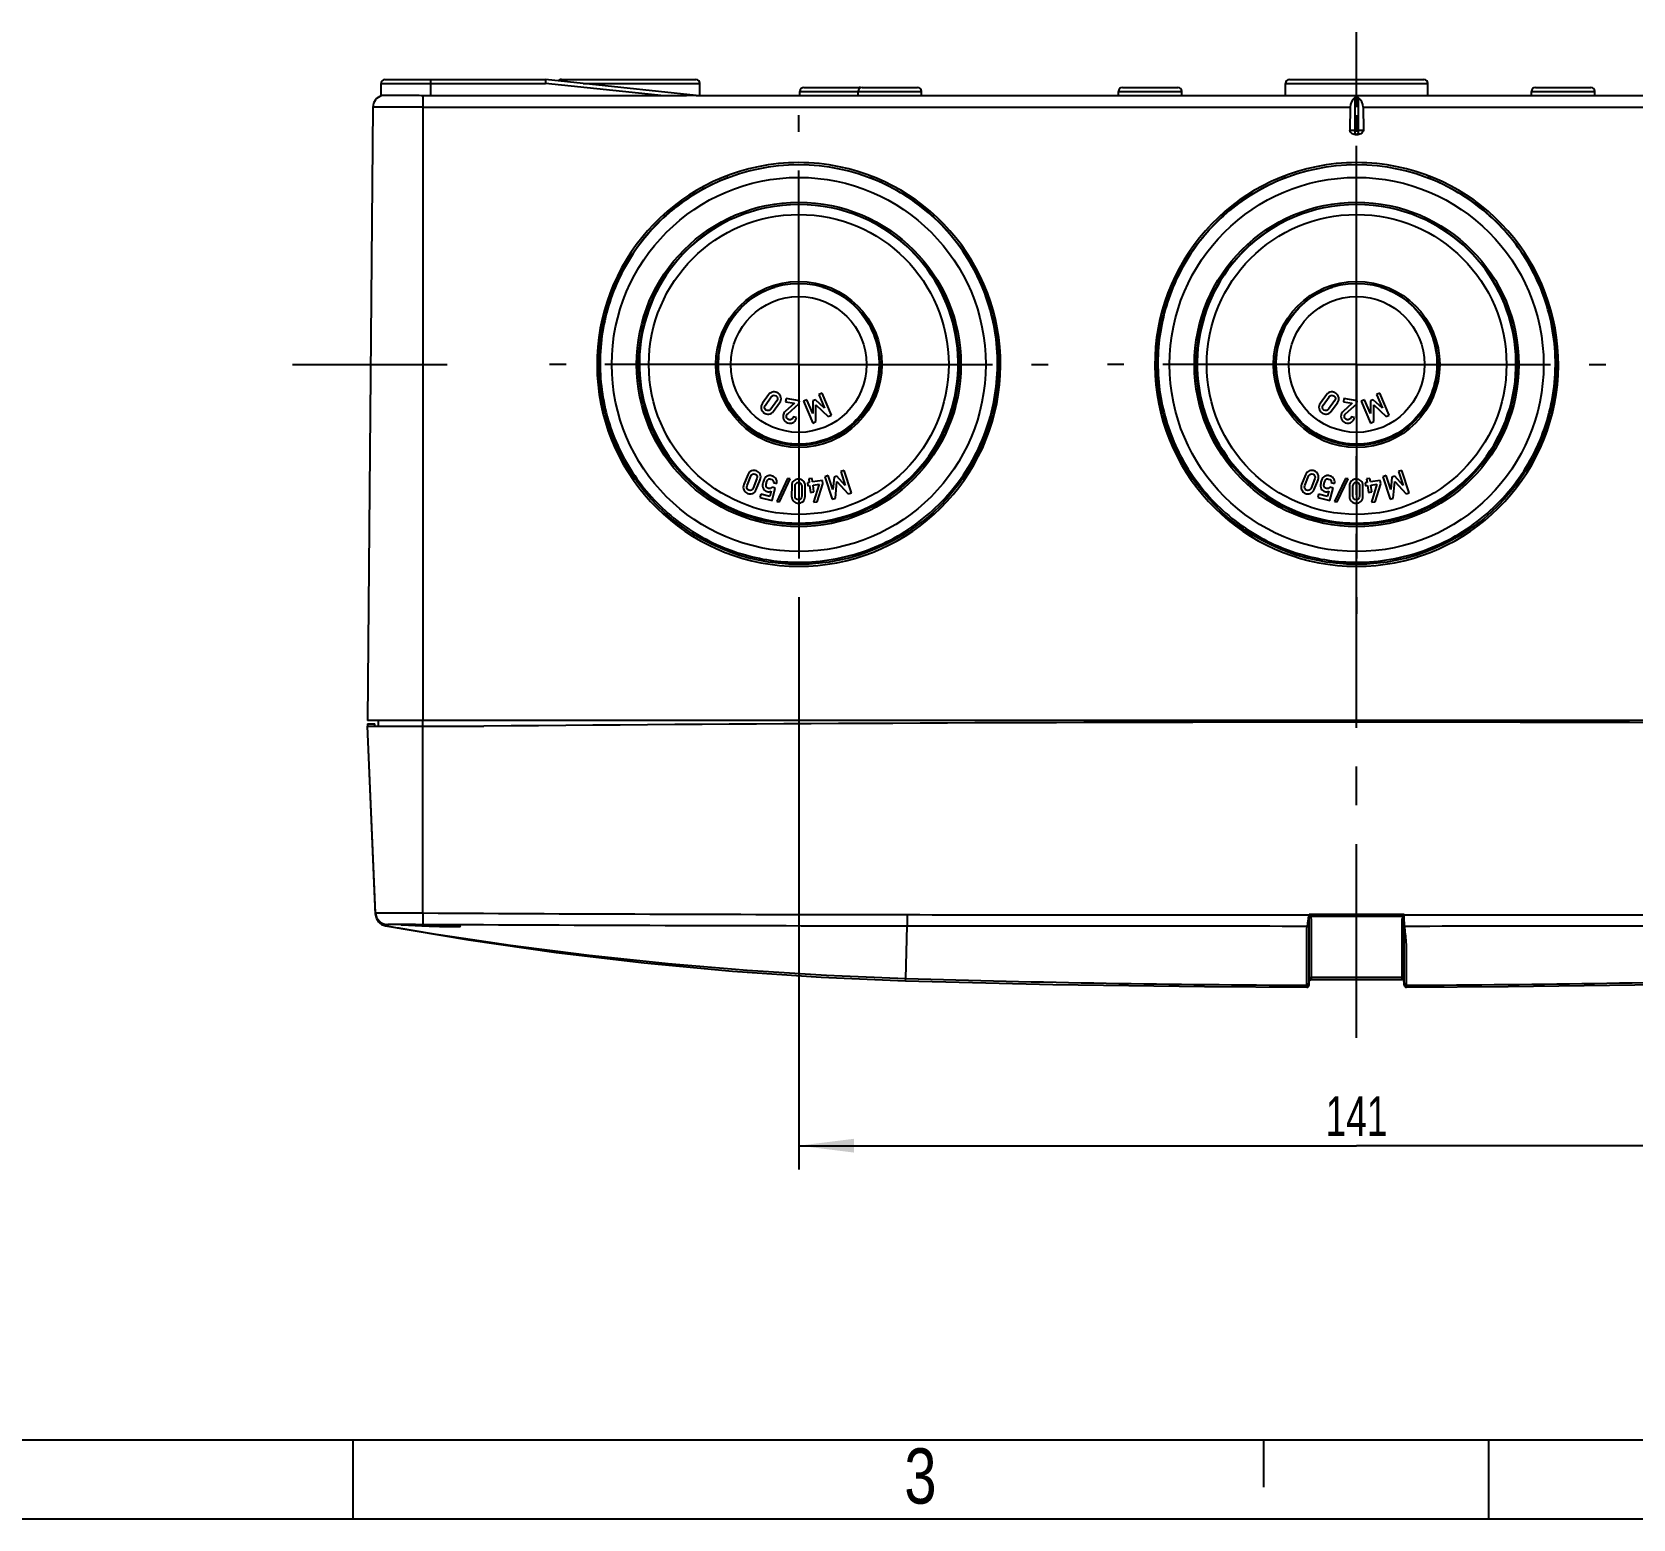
# Model space of a CAD drawing. Header units: millimetres. Extents: x 0 to 594, y 0 to 420.
# Drawn here: x 132.2 to 233.3, y 0 to 93.9 of the extents above; entities that cross this region are included whole.
import ezdxf

# ---------------------------------------------------------------- set-up
doc = ezdxf.new("R2010")
doc.units = ezdxf.units.MM
doc.header["$LTSCALE"] = 32.67
doc.linetypes.add('CENTER', pattern=[0.6, 0.375, -0.075, 0.075, -0.075])
doc.layers.get('0').update_dxf_attribs({"linetype": 'CONTINUOUS'})
for name, color, linetype in [('DECKEL_ABOX_DXF_CONTINUOUS_LINE', 7, 'CONTINUOUS'), ('KASTEN_ABOX_250-5201_DXF_AXIS', 7, 'CONTINUOUS'), ('KASTEN_ABOX_DXF_CONTINUOUS_LINE', 7, 'CONTINUOUS'), ('M-490-925-01-5184_DXF_AXIS', 7, 'CONTINUOUS'), ('M-490-925-01-6274_DXF_DIMENSION', 7, 'CONTINUOUS'), ('M-490-925-01-6274_DXF_FORMAT', 7, 'CONTINUOUS')]:
    doc.layers.add(name, color=color, linetype=linetype)
doc.styles.get("Standard").update_dxf_attribs({"font": 'txt', "width": 0.7})
doc.styles.add('TEXTSTYLE_2', font='txt', dxfattribs={"width": 0.785714})
doc.dimstyles.new('DIMSTYLE_3', dxfattribs={"dimtxt": 2.5, "dimasz": 3.5, "dimexe": 1.5, "dimexo": 0, "dimtad": 1, "dimdec": 3, "dimlfac": 2, "dimdsep": 46, "dimtxsty": 'Standard', "dimblk": '_FILLED', "dimblk1": '_FILLED', "dimblk2": '_FILLED', "dimcen": 0.09, "dimclrt": 5, "dimadec": 3, "dimazin": 2, "dimtp": 0.5, "dimtm": 0.5, "dimtfac": 1, "dimtdec": 3, "dimtofl": 0, "dimtmove": 0, "dimatfit": 3, "dimldrblk": '_FILLED', "dimfxl": 1, "dimtolj": 1, "dimarcsym": 0})

# ---------------------------------------------------------------- blocks, each defined once
blk = doc.blocks.new('_FILLED')
at = {"color": 0, "linetype": 'ByBlock'}
blk.add_solid([(0, 0), (-1, 0.125), (-1, -0.125)], dxfattribs=at)
blk = doc.blocks.new('*D36')
at = {"layer": 'M-490-925-01-6274_DXF_DIMENSION', "color": 2, "linetype": 'Continuous', "transparency": 16777216}
for p, q in [((180.62, 57.18), (180.62, 22.08)), ((251.12, 57.18), (251.12, 22.08)), ((180.62, 23.58), (215.87, 23.58)), ((251.12, 23.58), (215.87, 23.58))]:
    blk.add_line(p, q, dxfattribs=at)
at = {"layer": 'M-490-925-01-6274_DXF_DIMENSION', "color": 2, "linetype": 'Continuous', "transparency": 16777216, "xscale": 3.5, "yscale": 3.5, "zscale": 3.5, "rotation": 180}
blk.add_blockref('_FILLED', (180.62, 23.58), dxfattribs=at)
at = {"layer": 'M-490-925-01-6274_DXF_DIMENSION', "color": 2, "linetype": 'Continuous', "transparency": 16777216, "xscale": 3.5, "yscale": 3.5, "zscale": 3.5}
blk.add_blockref('_FILLED', (251.12, 23.58), dxfattribs=at)
at = {"layer": 'M-490-925-01-6274_DXF_DIMENSION', "color": 5, "linetype": 'Continuous', "transparency": 16777216, "insert": (215.87, 26.7), "char_height": 2.5, "width": 7.2321, "attachment_point": 2, "line_spacing_factor": 0.9}
blk.add_mtext('141', dxfattribs=at)

msp = doc.modelspace()

# ---------------------------------------------------------------- linework, layer by layer
at = {"layer": 'DECKEL_ABOX_DXF_CONTINUOUS_LINE', "color": 7, "linetype": 'Continuous'}
for p, q in [((153.36772, 50.22964), (153.37414, 50.07964)), ((153.36844, 50.22964), (153.82414, 50.22964)), ((153.88338, 38.17792), (153.37414, 50.07964)), ((153.87903, 38.27941), (153.37414, 50.07964)), ((153.37414, 50.07964), (156.87414, 50.07964)), ((153.82414, 50.07964), (153.82414, 50.22964)), ((156.87414, 50.07964), (160.72414, 50.07964)), ((153.88338, 38.17791), (153.88617, 38.13754)), ((153.88617, 38.13754), (153.89553, 38.07134)), ((154.49842, 37.47153), (154.50529, 37.47626)), ((212.87414, 38.15901), (212.87414, 38.2117)), ((212.87414, 33.73475), (212.87414, 38.16657)), ((218.87414, 38.2117), (218.87414, 38.15901)), ((218.87414, 33.73475), (218.87414, 38.18452)), ((212.87415, 33.93142), (212.88023, 33.97193)), ((212.99595, 34.07697), (213.02413, 34.07964)), ((213.02414, 34.07964), (218.72414, 34.07964)), ((218.87414, 33.73475), (218.87939, 33.69543))]:
    msp.add_line(p, q, dxfattribs=at)
at = {"layer": 'DECKEL_ABOX_DXF_CONTINUOUS_LINE', "color": 9, "linetype": 'Continuous'}
for p, q in [((156.87414, 38.27935), (156.87414, 50.07964)), ((154.50529, 37.47626), (154.60932, 37.56172)), ((154.50529, 37.47626), (154.5932, 37.46115)), ((156.87414, 38.27935), (156.86975, 37.56167)), ((187.38452, 34.14602), (187.47202, 37.47008)), ((187.4729, 38.17551), (187.47202, 37.47008)), ((212.87414, 38.2117), (218.87414, 38.2117)), ((212.91033, 38.07153), (218.83532, 38.07153)), ((213.02414, 37.22118), (213.0241, 37.65631)), ((218.72414, 37.67397), (218.72414, 37.12995)), ((218.87575, 38.12077), (218.87448, 38.15901)), ((213.02414, 34.37606), (213.02414, 37.22118)), ((218.72414, 37.12995), (218.72414, 34.39261)), ((219.02458, 34.21994), (219.0246, 34.39926)), ((187.37414, 33.9982), (187.38452, 34.14602)), ((212.72364, 33.98201), (212.72366, 34.17821)), ((212.72364, 33.71685), (212.72364, 33.98201)), ((212.72365, 33.58475), (212.72364, 33.71685)), ((212.72366, 34.17821), (212.72369, 34.39533)), ((213.02414, 34.21147), (213.02414, 34.37606)), ((218.72414, 34.21147), (213.02414, 34.21147)), ((213.02414, 34.07964), (213.02414, 34.21147)), ((218.72414, 34.39261), (218.72414, 34.21147)), ((218.72414, 34.21147), (218.72414, 34.07964)), ((219.02465, 33.93995), (219.02458, 34.21994)), ((219.02463, 33.58475), (219.02465, 33.71685)), ((219.02465, 33.71685), (219.02465, 33.93995))]:
    msp.add_line(p, q, dxfattribs=at)
at = {"layer": 'DECKEL_ABOX_DXF_CONTINUOUS_LINE', "color": 7, "linetype": 'Continuous'}
for points in [[(154.49842, 37.47153), (159.74523, 36.58172), (165.29341, 35.78123), (170.85999, 35.12148), (176.44139, 34.60285), (182.03404, 34.2257), (187.37414, 33.9982)], [(187.37414, 33.9982), (196.67954, 33.76947), (206.2705, 33.62716), (212.72365, 33.58475)], [(212.88023, 33.97193), (212.89703, 34.00929), (212.92333, 34.04071)], [(212.92333, 34.04071), (212.95714, 34.06384), (212.99595, 34.07697)], [(218.87939, 33.69543), (218.89489, 33.65863), (218.91977, 33.62701), (218.95232, 33.60306), (218.99019, 33.58864), (219.02463, 33.58475)], [(219.02463, 33.58475), (225.4543, 33.62692), (235.04527, 33.76901), (244.37414, 33.9982)]]:
    msp.add_lwpolyline(points, dxfattribs=at)
for centre, radius, start, end in [((215.87414, -6032.84036), 6083.17, 89.480549528, 90.519450472), ((154.62839, 38.31146), 0.74999, 182.4497038, 268.5428701), ((154.63246, 38.2154), 0.75, 182.4499994, 260.2378638), ((154.63272, 38.20941), 0.75, 182.45, 259.6848412), ((154.63226, 38.31231), 0.75392, 193.206296, 203.9114795), ((212.72414, 33.73475), 0.15, 269.8139939, 359.9661408), ((218.72414, 33.92964), 0.15, 359.9999995, 90)]:
    msp.add_arc(centre, radius, start, end, dxfattribs=at)
at = {"layer": 'DECKEL_ABOX_DXF_CONTINUOUS_LINE', "color": 9, "linetype": 'Continuous'}
for centre, radius, start, end in [((194.82593, 271.83426), 237.80123, 260.2594838, 260.4722772), ((191.39085, 6459.5474), 6422.07851, 269.692012015, 269.965037414), ((194.48318, 6612.06104), 6573.88927, 269.672210638, 269.938900743), ((200.40429, 39.5601), 12.5378, 351.2581278, 351.5714066), ((220.08416, 36.97024), 7.309, 170.6395021, 170.9260368), ((215.71021, 38.92515), 2.9355, 194.955013, 195.4045841), ((194.89181, 272.23793), 238.21024, 260.4727213, 268.1940014), ((215.87566, 968.07158), 934.36004, 268.25262712, 269.80671464), ((212.7242, 33.86679), 0.14994, 269.7849358, 0.0139163), ((213.02409, 34.06153), 0.14994, 89.978337, 180.0138755), ((218.7242, 34.06153), 0.14994, 359.9861246, 90.021663), ((219.02409, 33.86679), 0.14994, 179.9863276, 270.214834), ((215.87262, 968.07158), 934.36004, 270.19328536, 271.74737288)]:
    msp.add_arc(centre, radius, start, end, dxfattribs=at)
for points, knots in [([(153.87903, 38.27941), (153.87896, 38.28294), (153.90172, 38.27651), (153.92495, 38.28365), (153.98221, 38.28002), (154.02249, 38.28135), (154.04684, 38.28137)], [0, 0, 0, 0, 0.063229691, 0.251791417, 0.56472056, 1, 1, 1, 1]), ([(154.04684, 38.28137), (154.19145, 38.28147), (155.13389, 38.28014), (156.07633, 38.28285), (156.87414, 38.27935)], [0, 0, 0, 0, 0.153447059, 1, 1, 1, 1]), ([(154.60932, 37.56172), (154.61415, 37.5662), (154.64322, 37.55848), (154.69453, 37.56651), (154.78601, 37.5623), (154.90744, 37.56398), (155.06092, 37.56314), (155.31924, 37.56334), (155.52645, 37.56332), (155.67276, 37.56341)], [0, 0, 0, 0, 0.01860312, 0.070639003, 0.155235783, 0.270877061, 0.415655432, 0.587275692, 1, 1, 1, 1]), ([(155.67276, 37.56341), (155.76538, 37.56347), (156.16438, 37.5637), (156.56338, 37.56342), (156.86975, 37.56167)], [0, 0, 0, 0, 0.232140648, 1, 1, 1, 1]), ([(212.72411, 37.22863), (212.72452, 37.28591), (212.72714, 37.36461), (212.75099, 37.4388), (212.75861, 37.45756)], [0, 0, 0, 0, 0.738840133, 1, 1, 1, 1]), ([(212.75861, 37.45756), (212.76191, 37.46712), (212.77814, 37.53216), (212.78779, 37.59844), (212.79644, 37.65457)], [0, 0, 0, 0, 0.151238787, 1, 1, 1, 1]), ([(212.75861, 37.45755), (212.78788, 37.45703), (212.84938, 37.48034), (212.87414, 37.54136), (212.87414, 37.57053)], [0, 0, 0, 0, 0.500796627, 1, 1, 1, 1]), ([(212.80667, 37.72235), (212.81115, 37.75247), (212.83069, 37.88606), (212.85013, 38.01968), (212.86663, 38.12293)], [0, 0, 0, 0, 0.225533955, 1, 1, 1, 1]), ([(212.91033, 38.07153), (212.9017, 38.07109), (212.88952, 38.06807), (212.87668, 38.05511), (212.88075, 38.04671), (212.88342, 38.04384)], [0, 0, 0, 0, 0.534908779, 0.756966486, 1, 1, 1, 1]), ([(212.91033, 38.07153), (212.90208, 38.07744), (212.89148, 38.10442), (212.8846, 38.12935), (212.88017, 38.14538)], [0, 0, 0, 0, 0.379098172, 1, 1, 1, 1]), ([(213.00021, 37.94894), (212.99599, 37.95944), (212.9742, 38.0056), (212.93995, 38.04522), (212.91033, 38.07153)], [0, 0, 0, 0, 0.222269846, 1, 1, 1, 1]), ([(218.83532, 38.07153), (218.82311, 38.05742), (218.78188, 38.00436), (218.75353, 37.9415), (218.7416, 37.89452)], [0, 0, 0, 0, 0.277886873, 1, 1, 1, 1]), ([(218.87414, 38.16876), (218.86868, 38.14748), (218.85872, 38.11455), (218.84498, 38.08041), (218.83532, 38.07153)], [0, 0, 0, 0, 0.626126137, 1, 1, 1, 1]), ([(218.83532, 38.07153), (218.84458, 38.07117), (218.85785, 38.06819), (218.87149, 38.05399), (218.86706, 38.04488), (218.86417, 38.04163)], [0, 0, 0, 0, 0.530410341, 0.751212241, 1, 1, 1, 1]), ([(218.87414, 37.48769), (218.87414, 37.48048), (218.87497, 37.4643), (218.89385, 37.46154), (218.89871, 37.46533)], [0, 0, 0, 0, 0.539324701, 1, 1, 1, 1]), ([(218.89245, 37.64761), (218.89097, 37.6812), (218.88472, 37.8389), (218.87985, 37.99665), (218.87575, 38.12077)], [0, 0, 0, 0, 0.213082403, 1, 1, 1, 1]), ([(218.90497, 37.45755), (218.90363, 37.46696), (218.89756, 37.53021), (218.89483, 37.59367), (218.89245, 37.64761)], [0, 0, 0, 0, 0.149801862, 1, 1, 1, 1]), ([(219.0246, 34.39926), (219.02468, 34.57885), (219.02352, 34.98836), (219.02734, 35.67778), (219.02232, 36.52025), (218.94949, 37.12884), (218.90497, 37.45755)], [0, 0, 0, 0, 0.175847792, 0.400956585, 0.675206232, 1, 1, 1, 1]), ([(212.72369, 34.39533), (212.72371, 34.56383), (212.72442, 35.50826), (212.71856, 36.45272), (212.72411, 37.22863)], [0, 0, 0, 0, 0.178412974, 1, 1, 1, 1])]:
    msp.add_open_spline(points, degree=3, knots=knots, dxfattribs=at)
at = {"layer": 'DECKEL_ABOX_DXF_CONTINUOUS_LINE', "color": 7, "linetype": 'Continuous'}
for points, knots in [([(155.49914, 37.53281), (155.49914, 37.53438), (155.50825, 37.53415), (155.51862, 37.5364), (155.54228, 37.53674), (155.58777, 37.53842), (155.66738, 37.53914), (155.78546, 37.54), (155.93399, 37.5403), (156.18313, 37.54038), (156.38258, 37.53991), (156.5231, 37.53938)], [0, 0, 0, 0, 0.004594496, 0.017623668, 0.03914754, 0.069095584, 0.153829735, 0.27016801, 0.415939297, 0.58843716, 1, 1, 1, 1]), ([(159.24914, 37.42911), (159.24914, 37.42522), (159.23312, 37.41877), (159.20868, 37.41397), (159.16224, 37.40804), (159.06994, 37.40128), (158.9129, 37.39593), (158.68287, 37.39425), (158.40207, 37.39699), (157.96001, 37.40691), (157.49085, 37.42403), (157.0127, 37.44518), (156.66566, 37.46195), (156.3458, 37.47838), (156.06545, 37.49353), (155.86135, 37.50498), (155.72613, 37.5133), (155.64708, 37.51802), (155.58681, 37.5232), (155.53862, 37.52495), (155.51797, 37.53121), (155.49914, 37.52966), (155.49914, 37.53281)], [0, 0, 0, 0, 0.003100727, 0.010501964, 0.022490592, 0.039046065, 0.085202004, 0.147299603, 0.222950493, 0.309275328, 0.500325603, 0.597712338, 0.691363638, 0.77770003, 0.853388581, 0.915546135, 0.940762538, 0.96175478, 0.978307285, 0.99024471, 0.997486339, 1, 1, 1, 1]), ([(156.5231, 37.53938), (156.67298, 37.53882), (156.98141, 37.53713), (157.44678, 37.53229), (157.90743, 37.52406), (158.33338, 37.51178), (158.65402, 37.49761), (158.87229, 37.4838), (159.00203, 37.4735), (159.1031, 37.46296), (159.18165, 37.4526), (159.22065, 37.44305), (159.24914, 37.43525), (159.24914, 37.42911)], [0, 0, 0, 0, 0.164500411, 0.338531655, 0.510803263, 0.670154553, 0.806291711, 0.862866109, 0.910492385, 0.948464688, 0.976175856, 0.993262672, 1, 1, 1, 1])]:
    msp.add_open_spline(points, degree=3, knots=knots, dxfattribs=at)
at = {"layer": 'DECKEL_ABOX_DXF_CONTINUOUS_LINE', "color": 9, "linetype": 'Continuous'}
for points in [[(187.47202, 37.47008), (195.90088, 37.46228), (204.32975, 37.45835), (212.75861, 37.45756)], [(187.4729, 38.17551), (195.93997, 38.16544), (204.40706, 38.16005), (212.87414, 38.15901)], [(213.02411, 37.79178), (213.02359, 37.84477), (213.01993, 37.89976), (213.00021, 37.94894)], [(213.0241, 37.65631), (213.02409, 37.70147), (213.02454, 37.74663), (213.02411, 37.79178)], [(218.73149, 37.84298), (218.72349, 37.78716), (218.72398, 37.73036), (218.72414, 37.67397)], [(218.7416, 37.89452), (218.73729, 37.87755), (218.73398, 37.86031), (218.73149, 37.84298)], [(218.87414, 38.15901), (227.34123, 38.16005), (235.80831, 38.16544), (244.27539, 38.17551)], [(218.90497, 37.45755), (227.36207, 37.45832), (235.81917, 37.46225), (244.27627, 37.47008)]]:
    msp.add_open_spline(points, degree=3, dxfattribs=at)
at = {"layer": 'KASTEN_ABOX_250-5201_DXF_AXIS', "color": 7, "linetype": 'CENTER'}
for p, q in [((180.62414, 72.92964), (180.62414, 88.67964)), ((215.87414, 72.92964), (215.87414, 88.67964)), ((148.63676, 72.92964), (158.4119, 72.92964)), ((180.62414, 72.92964), (164.87414, 72.92964)), ((180.62414, 72.92964), (180.62414, 57.17964)), ((180.62414, 72.92964), (196.37414, 72.92964)), ((215.87414, 72.92964), (200.12414, 72.92964)), ((215.87414, 72.92964), (215.87414, 57.17964)), ((215.87414, 72.92964), (231.62414, 72.92964))]:
    msp.add_line(p, q, dxfattribs=at)
at = {"layer": 'KASTEN_ABOX_DXF_CONTINUOUS_LINE', "color": 7, "linetype": 'Continuous'}
for p, q in [((154.22414, 89.89081), (154.22414, 90.67964)), ((154.47414, 90.92964), (164.62414, 90.92964)), ((164.62414, 90.92964), (164.61104, 90.67964)), ((174.13851, 89.92964), (164.62414, 90.92964)), ((165.62414, 90.92964), (174.12414, 90.92964)), ((174.37414, 89.92964), (174.37414, 90.67964)), ((180.69914, 89.92964), (180.69914, 90.17964)), ((180.94914, 90.42964), (184.44914, 90.42964)), ((184.37414, 89.92964), (184.37414, 90.17964)), ((184.62414, 90.42964), (188.12414, 90.42964)), ((188.37414, 89.92964), (188.37414, 90.17964)), ((200.82414, 89.92964), (200.82414, 90.17964)), ((201.07414, 90.42964), (204.57414, 90.42964)), ((204.82414, 89.92964), (204.82414, 90.17964)), ((211.37414, 89.92964), (211.37414, 90.67964)), ((211.62414, 90.92964), (220.12414, 90.92964)), ((220.37414, 89.92964), (220.37414, 90.67964)), ((226.92414, 89.92964), (226.92414, 90.17964)), ((227.17414, 90.42964), (230.67414, 90.42964)), ((230.92414, 89.92964), (230.92414, 90.17964)), ((153.71237, 89.18618), (153.37414, 50.42964)), ((172.11625, 89.89081), (157.37414, 89.89081)), ((174.13584, 89.92964), (257.61245, 89.92964)), ((215.46237, 89.18618), (215.44965, 87.72964)), ((216.28592, 89.18618), (216.29863, 87.72964)), ((215.87414, 87.42923), (215.87003, 87.42933)), ((215.87825, 87.42933), (215.87414, 87.42923)), ((177.01462, 60.96399), (177.0342, 60.95813)), ((212.26462, 60.96399), (212.2842, 60.95813)), ((278.37414, 50.42964), (153.37414, 50.42964)), ((154.07414, 50.07964), (154.07414, 50.42964))]:
    msp.add_line(p, q, dxfattribs=at)
at = {"layer": 'KASTEN_ABOX_DXF_CONTINUOUS_LINE', "color": 9, "linetype": 'Continuous'}
for p, q in [((154.22414, 90.67964), (164.61104, 90.67964)), ((157.37414, 89.89081), (157.37414, 90.92964)), ((172.11625, 89.89081), (164.61104, 90.67964)), ((167.00273, 90.67964), (174.37414, 90.67964)), ((180.69914, 90.17964), (184.37414, 90.17964)), ((184.37414, 90.17964), (188.37414, 90.17964)), ((200.82414, 90.17964), (204.82414, 90.17964)), ((211.37414, 90.67964), (220.37414, 90.67964)), ((226.92414, 90.17964), (230.92414, 90.17964)), ((156.87414, 89.18618), (153.71237, 89.18618)), ((156.87414, 89.90296), (156.87414, 50.42964)), ((156.87414, 89.18618), (215.46237, 89.18618)), ((215.76808, 89.7839), (215.76808, 87.72964)), ((215.98021, 89.7839), (215.98021, 87.72964)), ((216.28592, 89.18618), (274.87414, 89.18618)), ((215.44965, 87.72964), (216.29863, 87.72964)), ((156.87414, 50.07964), (156.87414, 50.42964))]:
    msp.add_line(p, q, dxfattribs=at)
at = {"layer": 'KASTEN_ABOX_DXF_CONTINUOUS_LINE', "color": 2, "linetype": 'Continuous'}
for p, q in [((178.71865, 71.01467), (178.33181, 70.47804)), ((178.51346, 70.36232), (178.88586, 70.87892)), ((182.09789, 71.11413), (181.88887, 71.02466)), ((181.88887, 71.02466), (182.25688, 70.16492)), ((182.68775, 69.73609), (182.09789, 71.11413)), ((213.96865, 71.01467), (213.58181, 70.47804)), ((213.76346, 70.36232), (214.13586, 70.87892)), ((217.34789, 71.11413), (217.13887, 71.02466)), ((217.13887, 71.02466), (217.50688, 70.16492)), ((217.93775, 69.73609), (217.34789, 71.11413)), ((179.22803, 70.63225), (178.85563, 70.11566)), ((179.02283, 69.9799), (179.40967, 70.51653)), ((180.34914, 70.47781), (179.77108, 69.96341)), ((179.82167, 70.78566), (179.7854, 70.57476)), ((179.7854, 70.57476), (180.34914, 70.47781)), ((180.66424, 70.64075), (179.82167, 70.78566)), ((179.9278, 69.81849), (180.63006, 70.44202)), ((180.63006, 70.44202), (180.66424, 70.64075)), ((181.12939, 70.69957), (180.92037, 70.6101)), ((180.92037, 70.6101), (181.51023, 69.23206)), ((181.50118, 69.84145), (181.12939, 70.69957)), ((181.50585, 70.62794), (181.50118, 69.84145)), ((181.67988, 70.70243), (181.50585, 70.62794)), ((182.25688, 70.16492), (181.67988, 70.70243)), ((181.7079, 69.31667), (181.71013, 70.38077)), ((181.71013, 70.38077), (182.49008, 69.65148)), ((214.47803, 70.63225), (214.10563, 70.11566)), ((214.27283, 69.9799), (214.65967, 70.51653)), ((215.59914, 70.47781), (215.02108, 69.96341)), ((215.07167, 70.78566), (215.0354, 70.57476)), ((215.0354, 70.57476), (215.59914, 70.47781)), ((215.91424, 70.64075), (215.07167, 70.78566)), ((215.1778, 69.81849), (215.88006, 70.44202)), ((215.88006, 70.44202), (215.91424, 70.64075)), ((216.37939, 70.69957), (216.17037, 70.6101)), ((216.17037, 70.6101), (216.76023, 69.23206)), ((216.75118, 69.84145), (216.37939, 70.69957)), ((216.75585, 70.62794), (216.75118, 69.84145)), ((216.92988, 70.70243), (216.75585, 70.62794)), ((217.50688, 70.16492), (216.92988, 70.70243)), ((216.9579, 69.31667), (216.96013, 70.38077)), ((216.96013, 70.38077), (217.74008, 69.65148)), ((180.48115, 69.57614), (180.26924, 69.61258)), ((181.51023, 69.23206), (181.7079, 69.31667)), ((182.49008, 69.65148), (182.68775, 69.73609)), ((215.73115, 69.57614), (215.51924, 69.61258)), ((216.76023, 69.23206), (216.9579, 69.31667)), ((217.74008, 69.65148), (217.93775, 69.73609)), ((177.39361, 65.96267), (177.14904, 65.34802)), ((177.3534, 65.27999), (177.58884, 65.8717)), ((182.48628, 65.91176), (182.27019, 65.84104)), ((182.27019, 65.84104), (182.73643, 64.41642)), ((182.78107, 65.02424), (182.48628, 65.91176)), ((182.85497, 65.80726), (182.78107, 65.02424)), ((183.03488, 65.86614), (182.85497, 65.80726)), ((183.56231, 65.27992), (183.03488, 65.86614)), ((183.48752, 66.23944), (183.27143, 66.16872)), ((183.27143, 66.16872), (183.56231, 65.27992)), ((183.95376, 64.81482), (183.48752, 66.23944)), ((212.64361, 65.96267), (212.39904, 65.34802)), ((212.6034, 65.27999), (212.83884, 65.8717)), ((217.73628, 65.91176), (217.52019, 65.84104)), ((217.52019, 65.84104), (217.98643, 64.41642)), ((218.03107, 65.02424), (217.73628, 65.91176)), ((218.10497, 65.80726), (218.03107, 65.02424)), ((218.28488, 65.86614), (218.10497, 65.80726)), ((218.81231, 65.27992), (218.28488, 65.86614)), ((218.73752, 66.23944), (218.52143, 66.16872)), ((218.52143, 66.16872), (218.81231, 65.27992)), ((219.20376, 64.81482), (218.73752, 66.23944)), ((177.98076, 65.71576), (177.74532, 65.12405)), ((177.94054, 65.03308), (178.18511, 65.64773)), ((178.87458, 64.9217), (178.79439, 64.59286)), ((179.13243, 65.12356), (178.93552, 65.17158)), ((178.94035, 64.33595), (179.13243, 65.12356)), ((179.02437, 65.47078), (179.23327, 65.41984)), ((179.91717, 65.72564), (179.23342, 64.27296)), ((179.39682, 64.25306), (180.08057, 65.70574)), ((180.08057, 65.70574), (179.91717, 65.72564)), ((180.17468, 65.26329), (180.17265, 64.60177)), ((180.3877, 64.61345), (180.38966, 65.25028)), ((180.81147, 65.24898), (180.80951, 64.61216)), ((181.02449, 64.59915), (181.02653, 65.26067)), ((181.28348, 65.47889), (181.16423, 65.46252)), ((181.16423, 65.46252), (181.1918, 65.26173)), ((181.1918, 65.26173), (181.31105, 65.2781)), ((181.46628, 65.72829), (181.25326, 65.69905)), ((181.25326, 65.69905), (181.28348, 65.47889)), ((181.31105, 65.2781), (181.36981, 64.85001)), ((181.36981, 64.85001), (181.58284, 64.87926)), ((181.49651, 65.50813), (181.46628, 65.72829)), ((182.11621, 65.5932), (181.49651, 65.50813)), ((181.52407, 65.30734), (181.91138, 65.36051)), ((181.58284, 64.87926), (181.52407, 65.30734)), ((181.91138, 65.36051), (181.55497, 64.22743)), ((181.79245, 64.26003), (182.14377, 65.39241)), ((182.14377, 65.39241), (182.11621, 65.5932)), ((182.94078, 64.4833), (183.03669, 65.54306)), ((183.03669, 65.54306), (183.7494, 64.74794)), ((183.7494, 64.74794), (183.95376, 64.81482)), ((213.23076, 65.71576), (212.99532, 65.12405)), ((213.19054, 65.03308), (213.43511, 65.64773)), ((214.12458, 64.9217), (214.04439, 64.59286)), ((214.38243, 65.12356), (214.18552, 65.17158)), ((214.19035, 64.33595), (214.38243, 65.12356)), ((214.27437, 65.47078), (214.48327, 65.41984)), ((215.16717, 65.72564), (214.48342, 64.27296)), ((214.64682, 64.25306), (215.33057, 65.70574)), ((215.33057, 65.70574), (215.16717, 65.72564)), ((215.42468, 65.26329), (215.42265, 64.60177)), ((215.6377, 64.61345), (215.63966, 65.25028)), ((216.06147, 65.24898), (216.05951, 64.61216)), ((216.27449, 64.59915), (216.27653, 65.26067)), ((216.53348, 65.47889), (216.41423, 65.46252)), ((216.41423, 65.46252), (216.4418, 65.26173)), ((216.4418, 65.26173), (216.56105, 65.2781)), ((216.71628, 65.72829), (216.50326, 65.69905)), ((216.50326, 65.69905), (216.53348, 65.47889)), ((216.56105, 65.2781), (216.61981, 64.85001)), ((216.61981, 64.85001), (216.83284, 64.87926)), ((216.74651, 65.50813), (216.71628, 65.72829)), ((217.36621, 65.5932), (216.74651, 65.50813)), ((216.77407, 65.30734), (217.16138, 65.36051)), ((216.83284, 64.87926), (216.77407, 65.30734)), ((217.16138, 65.36051), (216.80497, 64.22743)), ((217.04245, 64.26003), (217.39377, 65.39241)), ((217.39377, 65.39241), (217.36621, 65.5932)), ((218.19078, 64.4833), (218.28669, 65.54306)), ((218.28669, 65.54306), (218.9994, 64.74794)), ((218.9994, 64.74794), (219.20376, 64.81482)), ((178.21567, 64.734), (178.16473, 64.5251)), ((178.16473, 64.5251), (178.94035, 64.33595)), ((178.79439, 64.59286), (178.21567, 64.734)), ((179.23342, 64.27296), (179.39682, 64.25306)), ((181.55497, 64.22743), (181.79245, 64.26003)), ((182.73643, 64.41642), (182.94078, 64.4833)), ((213.46567, 64.734), (213.41473, 64.5251)), ((213.41473, 64.5251), (214.19035, 64.33595)), ((214.04439, 64.59286), (213.46567, 64.734)), ((214.48342, 64.27296), (214.64682, 64.25306)), ((216.80497, 64.22743), (217.04245, 64.26003)), ((217.98643, 64.41642), (218.19078, 64.4833))]:
    msp.add_line(p, q, dxfattribs=at)
at = {"layer": 'KASTEN_ABOX_DXF_CONTINUOUS_LINE', "color": 7, "linetype": 'Continuous'}
for centre, radius in [((180.62414, 72.92964), 12.625), ((215.87414, 72.92964), 12.625), ((180.62414, 72.92964), 11.81558), ((215.87414, 72.92964), 11.81558), ((180.62414, 72.92964), 10.25), ((180.62414, 72.92964), 10.125), ((215.87414, 72.92964), 10.25), ((215.87414, 72.92964), 10.125), ((180.62414, 72.92964), 9.47252), ((215.87414, 72.92964), 9.47252), ((180.62414, 72.92964), 5.25), ((180.62414, 72.92964), 5.125), ((215.87414, 72.92964), 5.25), ((215.87414, 72.92964), 5.125), ((180.62414, 72.92964), 4.2885), ((215.87414, 72.92964), 4.2885)]:
    msp.add_circle(centre, radius, dxfattribs=at)
for centre, radius, start, end in [((154.47414, 90.67964), 0.25, 90, 180), ((165.62414, 90.67964), 0.25, 90, 138.5655401), ((174.12414, 90.67964), 0.25, 0, 90), ((180.94914, 90.17964), 0.25, 90, 180), ((184.62414, 90.17964), 0.25, 90, 180), ((184.44914, 90.17964), 0.25, 69.3289424, 90), ((188.12414, 90.17964), 0.25, 0, 90), ((201.07414, 90.17964), 0.25, 90, 180), ((204.57414, 90.17964), 0.25, 0, 90), ((211.62414, 90.67964), 0.25, 90, 180), ((220.12414, 90.67964), 0.25, 0, 90), ((227.17414, 90.17964), 0.25, 90, 180), ((230.67414, 90.17964), 0.25, 0, 90), ((154.46234, 89.17964), 0.75, 105.3280555, 179.5), ((180.62414, 72.92964), 12.75, 101.5831847, 78.4168129), ((180.62521, 72.87648), 12.80316, 90.0047843, 101.5401061), ((180.62307, 72.87648), 12.80316, 78.4598915, 89.9952157), ((215.87414, 72.92964), 12.75, 101.5831847, 78.4168129), ((215.87521, 72.87648), 12.80316, 90.0047843, 101.5401061), ((215.87307, 72.87648), 12.80316, 78.4598915, 89.9952157), ((180.62401, 72.98037), 10.07136, 117.4716536, 62.5282788), ((215.87428, 72.98037), 10.07136, 117.4716536, 269.9992188), ((215.87401, 72.98037), 10.07136, 270.000752, 62.5282788), ((180.63365, 73.0577), 12.62361, 253.4330364, 269.9568615), ((215.88365, 73.0577), 12.62361, 253.4330364, 269.9568615)]:
    msp.add_arc(centre, radius, start, end, dxfattribs=at)
for centre, major_axis, start_param, end_param in [((216.21234, 89.17964), (0.75, 0), 2.204765865, 3.132866007), ((215.53595, 89.17964), (0, 0.75), -1.562069681, -0.633969538)]:
    msp.add_ellipse(centre, major_axis=major_axis, ratio=1, start_param=start_param, end_param=end_param, dxfattribs=at)
for points, knots in [([(156.87414, 89.90296), (156.56326, 89.91666), (155.98737, 89.92792), (155.30476, 89.92938), (154.84761, 89.9287), (154.59171, 89.9274), (154.40435, 89.92119), (154.30167, 89.91326), (154.26408, 89.90296)], [0, 0, 0, 0, 0.357469629, 0.661533251, 0.7840744, 0.882748961, 0.955226126, 1, 1, 1, 1]), ([(174.13584, 89.92964), (174.06034, 89.92964), (173.90077, 89.91968), (173.57051, 89.91005), (172.97284, 89.89404), (172.45918, 89.89081), (172.11625, 89.89081)], [0, 0, 0, 0, 0.112125817, 0.2372328, 0.490719624, 1, 1, 1, 1]), ([(215.76808, 89.7839), (215.78201, 89.79415), (215.84932, 89.82329), (215.93546, 89.8168), (215.98021, 89.7839)], [0, 0, 0, 0, 0.237475143, 1, 1, 1, 1]), ([(215.87003, 87.42922), (215.77632, 87.42929), (215.6306, 87.46334), (215.48328, 87.58691), (215.44924, 87.68265), (215.44965, 87.72964)], [0, 0, 0, 0, 0.498730969, 0.749921146, 1, 1, 1, 1]), ([(216.29863, 87.72964), (216.29904, 87.68265), (216.26501, 87.58691), (216.11769, 87.46334), (215.97196, 87.42929), (215.87825, 87.42922)], [0, 0, 0, 0, 0.250078854, 0.501269031, 1, 1, 1, 1]), ([(176.15551, 84.73117), (174.94506, 84.26803), (172.65085, 82.95995), (169.98757, 80.04505), (168.33988, 76.45412), (167.87008, 72.53178), (168.62189, 68.65365), (170.5246, 65.19095), (173.39132, 62.47681), (175.77353, 61.33643), (177.01462, 60.96399)], [0, 0, 0, 0, 0.125019848, 0.250020965, 0.375017339, 0.500013275, 0.625009548, 0.750006353, 0.875004754, 1, 1, 1, 1]), ([(180.62414, 60.43409), (182.07047, 60.43409), (184.98793, 60.94392), (188.82357, 63.14694), (191.68576, 66.52503), (193.22618, 70.67509), (193.26323, 75.10173), (191.7902, 79.27694), (188.98948, 82.70145), (186.44377, 84.21425), (185.09278, 84.73117)], [0, 0, 0, 0, 0.125001883, 0.249999054, 0.374995803, 0.499991538, 0.62498704, 0.749983204, 0.874982764, 1, 1, 1, 1]), ([(211.40551, 84.73117), (210.19506, 84.26803), (207.90085, 82.95995), (205.23757, 80.04505), (203.58988, 76.45412), (203.12008, 72.53178), (203.87189, 68.65365), (205.7746, 65.19095), (208.64132, 62.47681), (211.02353, 61.33643), (212.26462, 60.96399)], [0, 0, 0, 0, 0.125019848, 0.250020965, 0.375017339, 0.500013275, 0.625009548, 0.750006353, 0.875004754, 1, 1, 1, 1]), ([(215.87414, 60.43409), (217.32047, 60.43409), (220.23793, 60.94392), (224.07357, 63.14694), (226.93576, 66.52503), (228.47618, 70.67509), (228.51323, 75.10173), (227.0402, 79.27694), (224.23948, 82.70145), (221.69377, 84.21425), (220.34278, 84.73117)], [0, 0, 0, 0, 0.125001883, 0.249999054, 0.374995803, 0.499991538, 0.62498704, 0.749983204, 0.874982764, 1, 1, 1, 1]), ([(180.62414, 67.89827), (180.02711, 67.89827), (178.82245, 68.11342), (177.24821, 69.04131), (176.0922, 70.45882), (175.50084, 72.18945), (175.54737, 74.01746), (176.22573, 75.71661), (177.45219, 77.07034), (178.53406, 77.64185), (179.1036, 77.82167)], [0, 0, 0, 0, 0.125006362, 0.249995779, 0.374990956, 0.499985175, 0.624979265, 0.749971593, 0.874945072, 1, 1, 1, 1]), ([(182.14469, 77.82167), (182.71423, 77.64185), (183.79609, 77.07034), (185.02256, 75.71661), (185.70092, 74.01746), (185.74745, 72.18945), (185.15608, 70.45881), (184.00007, 69.04131), (182.42584, 68.11342), (181.22117, 67.89827), (180.62414, 67.89827)], [0, 0, 0, 0, 0.125054925, 0.250028405, 0.375020735, 0.500014829, 0.625009051, 0.75000423, 0.874993645, 1, 1, 1, 1]), ([(215.87414, 67.89827), (215.27711, 67.89827), (214.07245, 68.11342), (212.49821, 69.04131), (211.3422, 70.45882), (210.75084, 72.18945), (210.79737, 74.01746), (211.47573, 75.71661), (212.70219, 77.07034), (213.78406, 77.64185), (214.3536, 77.82167)], [0, 0, 0, 0, 0.125006362, 0.249995779, 0.374990956, 0.499985175, 0.624979265, 0.749971593, 0.874945072, 1, 1, 1, 1]), ([(217.39469, 77.82167), (217.96423, 77.64185), (219.04609, 77.07034), (220.27256, 75.71661), (220.95092, 74.01746), (220.99745, 72.18945), (220.40608, 70.45881), (219.25007, 69.04131), (217.67584, 68.11342), (216.47117, 67.89827), (215.87414, 67.89827)], [0, 0, 0, 0, 0.125054925, 0.250028405, 0.375020735, 0.500014829, 0.625009051, 0.75000423, 0.874993645, 1, 1, 1, 1])]:
    msp.add_open_spline(points, degree=3, knots=knots, dxfattribs=at)
msp.add_open_spline([(157.37414, 89.89081), (157.20743, 89.89081), (157.0407, 89.89562), (156.87414, 89.90296)], degree=3, dxfattribs=at)
at = {"layer": 'KASTEN_ABOX_DXF_CONTINUOUS_LINE', "color": 9, "linetype": 'Continuous'}
for points, knots in [([(215.87409, 87.42965), (215.83751, 87.4301), (215.77308, 87.55775), (215.76806, 87.65617), (215.76808, 87.72964)], [0, 0, 0, 0, 0.332463663, 1, 1, 1, 1]), ([(215.98021, 87.72964), (215.98021, 87.65617), (215.97521, 87.55775), (215.91078, 87.4301), (215.87419, 87.42965)], [0, 0, 0, 0, 0.667539794, 1, 1, 1, 1])]:
    msp.add_open_spline(points, degree=3, knots=knots, dxfattribs=at)
at = {"layer": 'KASTEN_ABOX_DXF_CONTINUOUS_LINE', "color": 2, "linetype": 'Continuous'}
for points in [[(179.01111, 71.19737), (178.89773, 71.18743), (178.79927, 71.1265), (178.71865, 71.01467)], [(178.88586, 70.87892), (178.92857, 70.93817), (178.97752, 70.97264), (179.0327, 70.98233)], [(179.31624, 71.11528), (179.22694, 71.17965), (179.12517, 71.20736), (179.01111, 71.19737)], [(179.0327, 70.98233), (179.08787, 70.99201), (179.1402, 70.97839), (179.19111, 70.94169)], [(179.19111, 70.94169), (179.24285, 70.90439), (179.27315, 70.85845), (179.28093, 70.8037)], [(179.4914, 70.85114), (179.46483, 70.96251), (179.40638, 71.05031), (179.31624, 71.11528)], [(179.40967, 70.51653), (179.49029, 70.62836), (179.51781, 70.74042), (179.4914, 70.85114)], [(214.26111, 71.19737), (214.14773, 71.18743), (214.04927, 71.1265), (213.96865, 71.01467)], [(214.13586, 70.87892), (214.17857, 70.93817), (214.22752, 70.97264), (214.2827, 70.98233)], [(214.56624, 71.11528), (214.47694, 71.17965), (214.37517, 71.20736), (214.26111, 71.19737)], [(214.2827, 70.98233), (214.33787, 70.99201), (214.3902, 70.97839), (214.44111, 70.94169)], [(214.44111, 70.94169), (214.49285, 70.90439), (214.52315, 70.85845), (214.53093, 70.8037)], [(214.7414, 70.85114), (214.71483, 70.96251), (214.65638, 71.05031), (214.56624, 71.11528)], [(214.65967, 70.51653), (214.74029, 70.62836), (214.76781, 70.74042), (214.7414, 70.85114)], [(178.33181, 70.47804), (178.2512, 70.36621), (178.22511, 70.25438), (178.2513, 70.14292)], [(178.2513, 70.14292), (178.27748, 70.03147), (178.33534, 69.94283), (178.42464, 69.87846)], [(178.42464, 69.87846), (178.51477, 69.81348), (178.61715, 69.78661), (178.73117, 69.79699)], [(178.46271, 70.19121), (178.45471, 70.2474), (178.47134, 70.3039), (178.51346, 70.36232)], [(178.55038, 70.05288), (178.49947, 70.08958), (178.47061, 70.13575), (178.46271, 70.19121)], [(178.71023, 70.01246), (178.65588, 70.00219), (178.60212, 70.01558), (178.55038, 70.05288)], [(178.85563, 70.11566), (178.81351, 70.05724), (178.766, 70.023), (178.71023, 70.01246)], [(178.73117, 69.79699), (178.84519, 69.80738), (178.94221, 69.86807), (179.02283, 69.9799)], [(179.28093, 70.8037), (179.28881, 70.74824), (179.27074, 70.69151), (179.22803, 70.63225)], [(179.77108, 69.96341), (179.69972, 69.90052), (179.65549, 69.81939), (179.63823, 69.71901)], [(179.8711, 69.74776), (179.88206, 69.77103), (179.90041, 69.79417), (179.9278, 69.81849)], [(213.58181, 70.47804), (213.5012, 70.36621), (213.47511, 70.25438), (213.5013, 70.14292)], [(213.5013, 70.14292), (213.52748, 70.03147), (213.58534, 69.94283), (213.67464, 69.87846)], [(213.67464, 69.87846), (213.76477, 69.81348), (213.86715, 69.78661), (213.98117, 69.79699)], [(213.71271, 70.19121), (213.70471, 70.2474), (213.72134, 70.3039), (213.76346, 70.36232)], [(213.80038, 70.05288), (213.74947, 70.08958), (213.72061, 70.13575), (213.71271, 70.19121)], [(213.96023, 70.01246), (213.90588, 70.00219), (213.85212, 70.01558), (213.80038, 70.05288)], [(214.10563, 70.11566), (214.06351, 70.05724), (214.016, 70.023), (213.96023, 70.01246)], [(213.98117, 69.79699), (214.09519, 69.80738), (214.19221, 69.86807), (214.27283, 69.9799)], [(214.53093, 70.8037), (214.53881, 70.74824), (214.52074, 70.69151), (214.47803, 70.63225)], [(215.02108, 69.96341), (214.94972, 69.90052), (214.90549, 69.81939), (214.88823, 69.71901)], [(215.1211, 69.74776), (215.13206, 69.77103), (215.15041, 69.79417), (215.1778, 69.81849)], [(179.63823, 69.71901), (179.61818, 69.60241), (179.64266, 69.4959), (179.71049, 69.39863)], [(179.71049, 69.39863), (179.77832, 69.30137), (179.87357, 69.24218), (179.99626, 69.22108)], [(179.87894, 69.52834), (179.85011, 69.57923), (179.84006, 69.63002), (179.84878, 69.68072)], [(179.84878, 69.68072), (179.85261, 69.70302), (179.86068, 69.72564), (179.8711, 69.74776)], [(180.01648, 69.43578), (179.95362, 69.4466), (179.90777, 69.47745), (179.87894, 69.52834)], [(179.99626, 69.22108), (180.10779, 69.2019), (180.21126, 69.22691), (180.3065, 69.29509)], [(180.17445, 69.46812), (180.12727, 69.43657), (180.07427, 69.42585), (180.01648, 69.43578)], [(180.26924, 69.61258), (180.25385, 69.54737), (180.22164, 69.49967), (180.17445, 69.46812)], [(180.3065, 69.29509), (180.40174, 69.36326), (180.46057, 69.45649), (180.48115, 69.57614)], [(214.88823, 69.71901), (214.86818, 69.60241), (214.89266, 69.4959), (214.96049, 69.39863)], [(214.96049, 69.39863), (215.02832, 69.30137), (215.12357, 69.24218), (215.24626, 69.22108)], [(215.12894, 69.52834), (215.10011, 69.57923), (215.09006, 69.63002), (215.09878, 69.68072)], [(215.09878, 69.68072), (215.10261, 69.70302), (215.11068, 69.72564), (215.1211, 69.74776)], [(215.26648, 69.43578), (215.20362, 69.4466), (215.15777, 69.47745), (215.12894, 69.52834)], [(215.24626, 69.22108), (215.35779, 69.2019), (215.46126, 69.22691), (215.5565, 69.29509)], [(215.42445, 69.46812), (215.37727, 69.43657), (215.32427, 69.42585), (215.26648, 69.43578)], [(215.51924, 69.61258), (215.50385, 69.54737), (215.47164, 69.49967), (215.42445, 69.46812)], [(215.5565, 69.29509), (215.65174, 69.36326), (215.71057, 69.45649), (215.73115, 69.57614)], [(177.6328, 66.21107), (177.52524, 66.17382), (177.44458, 66.09076), (177.39361, 65.96267)], [(177.58884, 65.8717), (177.61584, 65.93957), (177.65492, 65.98492), (177.70608, 66.00775)], [(177.94873, 66.20573), (177.84645, 66.24643), (177.74099, 66.24853), (177.6328, 66.21107)], [(177.70608, 66.00775), (177.75724, 66.03058), (177.81131, 66.0301), (177.86962, 66.0069)], [(177.86962, 66.0069), (177.92888, 65.98332), (177.96945, 65.94614), (177.99033, 65.89493)], [(178.18292, 65.99217), (178.13005, 66.09372), (178.05197, 66.16465), (177.94873, 66.20573)], [(177.99033, 65.89493), (178.01148, 65.84305), (178.00777, 65.78363), (177.98076, 65.71576)], [(178.18511, 65.64773), (178.23608, 65.77583), (178.23549, 65.89122), (178.18292, 65.99217)], [(178.54613, 65.82341), (178.50525, 65.79117), (178.47178, 65.75379), (178.44609, 65.70923)], [(178.69763, 65.89925), (178.63599, 65.88), (178.58524, 65.85426), (178.54613, 65.82341)], [(178.89962, 65.90149), (178.82765, 65.91904), (178.75978, 65.91865), (178.69763, 65.89925)], [(179.15049, 65.74842), (179.07746, 65.82741), (178.99357, 65.87858), (178.89962, 65.90149)], [(212.8828, 66.21107), (212.77524, 66.17382), (212.69458, 66.09076), (212.64361, 65.96267)], [(212.83884, 65.8717), (212.86584, 65.93957), (212.90492, 65.98492), (212.95608, 66.00775)], [(213.19873, 66.20573), (213.09645, 66.24643), (212.99099, 66.24853), (212.8828, 66.21107)], [(212.95608, 66.00775), (213.00724, 66.03058), (213.06131, 66.0301), (213.11962, 66.0069)], [(213.11962, 66.0069), (213.17888, 65.98332), (213.21945, 65.94614), (213.24033, 65.89493)], [(213.43292, 65.99217), (213.38005, 66.09372), (213.30197, 66.16465), (213.19873, 66.20573)], [(213.24033, 65.89493), (213.26148, 65.84305), (213.25777, 65.78363), (213.23076, 65.71576)], [(213.43511, 65.64773), (213.48608, 65.77583), (213.48549, 65.89122), (213.43292, 65.99217)], [(213.79613, 65.82341), (213.75525, 65.79117), (213.72178, 65.75379), (213.69609, 65.70923)], [(213.94763, 65.89925), (213.88599, 65.88), (213.83524, 65.85426), (213.79613, 65.82341)], [(214.14962, 65.90149), (214.07765, 65.91904), (214.00978, 65.91865), (213.94763, 65.89925)], [(214.40049, 65.74842), (214.32746, 65.82741), (214.24357, 65.87858), (214.14962, 65.90149)], [(177.14904, 65.34802), (177.09808, 65.21992), (177.10001, 65.10511), (177.15254, 65.00338)], [(177.15254, 65.00338), (177.20507, 64.90165), (177.28276, 64.82976), (177.38504, 64.78907)], [(177.34583, 65.10168), (177.32439, 65.15423), (177.32677, 65.21308), (177.3534, 65.27999)], [(177.46454, 64.98885), (177.40623, 65.01205), (177.36699, 65.04981), (177.34583, 65.10168)], [(177.38504, 64.78907), (177.48828, 64.74799), (177.59412, 64.74684), (177.70219, 64.78467)], [(177.62942, 64.98856), (177.57921, 64.96537), (177.52381, 64.96527), (177.46454, 64.98885)], [(177.74532, 65.12405), (177.7187, 65.05713), (177.68095, 65.01236), (177.62942, 64.98856)], [(177.70219, 64.78467), (177.81025, 64.82251), (177.88957, 64.90499), (177.94054, 65.03308)], [(178.37072, 65.4957), (178.34147, 65.37576), (178.3305, 65.28736), (178.33606, 65.232)], [(178.33606, 65.232), (178.34162, 65.17664), (178.35915, 65.12259), (178.38902, 65.06921)], [(178.44609, 65.70923), (178.4204, 65.66467), (178.39461, 65.59365), (178.37072, 65.4957)], [(178.38902, 65.06921), (178.40857, 65.03429), (178.43846, 65.00053), (178.47936, 64.96769)], [(178.47936, 64.96769), (178.51993, 64.93513), (178.56722, 64.91194), (178.6222, 64.89854)], [(178.56838, 65.21802), (178.55388, 65.27842), (178.55622, 65.3488), (178.57572, 65.42876)], [(178.71812, 65.09647), (178.63216, 65.11743), (178.58277, 65.15807), (178.56838, 65.21802)], [(178.57572, 65.42876), (178.59254, 65.49773), (178.61835, 65.5645), (178.65285, 65.63009)], [(178.6222, 64.89854), (178.71115, 64.87684), (178.7957, 64.88482), (178.87458, 64.9217)], [(178.65285, 65.63009), (178.68746, 65.6959), (178.75496, 65.7165), (178.85691, 65.69164)], [(178.93552, 65.17158), (178.87204, 65.10235), (178.79908, 65.07672), (178.71812, 65.09647)], [(178.85691, 65.69164), (178.97186, 65.66361), (179.02817, 65.59057), (179.02437, 65.47078)], [(179.23327, 65.41984), (179.25143, 65.55943), (179.2241, 65.66881), (179.15049, 65.74842)], [(180.30606, 65.58211), (180.21967, 65.50801), (180.1751, 65.40115), (180.17468, 65.26329)], [(180.60193, 65.69305), (180.49185, 65.69338), (180.39297, 65.65665), (180.30606, 65.58211)], [(180.38966, 65.25028), (180.38988, 65.32333), (180.40961, 65.37985), (180.44882, 65.41985)], [(180.44882, 65.41985), (180.48804, 65.45986), (180.53851, 65.47925), (180.60127, 65.47906)], [(180.60127, 65.47906), (180.66506, 65.47886), (180.71644, 65.45915), (180.75465, 65.41917)], [(180.89813, 65.58029), (180.81169, 65.65536), (180.71304, 65.6927), (180.60193, 65.69305)], [(180.75465, 65.41917), (180.79335, 65.37867), (180.81169, 65.32203), (180.81147, 65.24898)], [(181.02653, 65.26067), (181.02695, 65.39853), (180.98407, 65.50566), (180.89813, 65.58029)], [(212.39904, 65.34802), (212.34808, 65.21992), (212.35001, 65.10511), (212.40254, 65.00338)], [(212.40254, 65.00338), (212.45507, 64.90165), (212.53276, 64.82976), (212.63504, 64.78907)], [(212.59583, 65.10168), (212.57439, 65.15423), (212.57677, 65.21308), (212.6034, 65.27999)], [(212.71454, 64.98885), (212.65623, 65.01205), (212.61699, 65.04981), (212.59583, 65.10168)], [(212.63504, 64.78907), (212.73828, 64.74799), (212.84412, 64.74684), (212.95219, 64.78467)], [(212.87942, 64.98856), (212.82921, 64.96537), (212.77381, 64.96527), (212.71454, 64.98885)], [(212.99532, 65.12405), (212.9687, 65.05713), (212.93095, 65.01236), (212.87942, 64.98856)], [(212.95219, 64.78467), (213.06025, 64.82251), (213.13957, 64.90499), (213.19054, 65.03308)], [(213.62072, 65.4957), (213.59147, 65.37576), (213.5805, 65.28736), (213.58606, 65.232)], [(213.58606, 65.232), (213.59162, 65.17664), (213.60915, 65.12259), (213.63902, 65.06921)], [(213.69609, 65.70923), (213.6704, 65.66467), (213.64461, 65.59365), (213.62072, 65.4957)], [(213.63902, 65.06921), (213.65857, 65.03429), (213.68846, 65.00053), (213.72936, 64.96769)], [(213.72936, 64.96769), (213.76993, 64.93513), (213.81722, 64.91194), (213.8722, 64.89854)], [(213.81838, 65.21802), (213.80388, 65.27842), (213.80622, 65.3488), (213.82572, 65.42876)], [(213.96812, 65.09647), (213.88216, 65.11743), (213.83277, 65.15807), (213.81838, 65.21802)], [(213.82572, 65.42876), (213.84254, 65.49773), (213.86835, 65.5645), (213.90285, 65.63009)], [(213.8722, 64.89854), (213.96115, 64.87684), (214.0457, 64.88482), (214.12458, 64.9217)], [(213.90285, 65.63009), (213.93746, 65.6959), (214.00496, 65.7165), (214.10691, 65.69164)], [(214.18552, 65.17158), (214.12204, 65.10235), (214.04908, 65.07672), (213.96812, 65.09647)], [(214.10691, 65.69164), (214.22186, 65.66361), (214.27817, 65.59057), (214.27437, 65.47078)], [(214.48327, 65.41984), (214.50143, 65.55943), (214.4741, 65.66881), (214.40049, 65.74842)], [(215.55606, 65.58211), (215.46967, 65.50801), (215.4251, 65.40115), (215.42468, 65.26329)], [(215.85193, 65.69305), (215.74185, 65.69338), (215.64297, 65.65665), (215.55606, 65.58211)], [(215.63966, 65.25028), (215.63988, 65.32333), (215.65961, 65.37985), (215.69882, 65.41985)], [(215.69882, 65.41985), (215.73804, 65.45986), (215.78851, 65.47925), (215.85127, 65.47906)], [(215.85127, 65.47906), (215.91506, 65.47886), (215.96644, 65.45915), (216.00465, 65.41917)], [(216.14813, 65.58029), (216.06169, 65.65536), (215.96304, 65.6927), (215.85193, 65.69305)], [(216.00465, 65.41917), (216.04335, 65.37867), (216.06169, 65.32203), (216.06147, 65.24898)], [(216.27653, 65.26067), (216.27695, 65.39853), (216.23407, 65.50566), (216.14813, 65.58029)], [(180.17265, 64.60177), (180.17222, 64.46391), (180.21613, 64.35781), (180.30232, 64.28244)], [(180.30232, 64.28244), (180.38851, 64.20707), (180.48716, 64.1687), (180.59724, 64.16836)], [(180.44608, 64.44479), (180.40686, 64.48582), (180.38748, 64.54144), (180.3877, 64.61345)], [(180.5979, 64.38338), (180.53515, 64.38357), (180.4848, 64.40431), (180.44608, 64.44479)], [(180.59724, 64.16836), (180.70835, 64.16802), (180.80723, 64.20578), (180.89388, 64.28062)], [(180.75139, 64.4436), (180.71319, 64.4036), (180.66169, 64.38319), (180.5979, 64.38338)], [(180.80951, 64.61216), (180.80929, 64.54014), (180.7906, 64.48464), (180.75139, 64.4436)], [(180.89388, 64.28062), (180.98053, 64.35546), (181.02407, 64.46129), (181.02449, 64.59915)], [(215.42265, 64.60177), (215.42222, 64.46391), (215.46613, 64.35781), (215.55232, 64.28244)], [(215.55232, 64.28244), (215.63851, 64.20707), (215.73716, 64.1687), (215.84724, 64.16836)], [(215.69608, 64.44479), (215.65686, 64.48582), (215.63748, 64.54144), (215.6377, 64.61345)], [(215.8479, 64.38338), (215.78515, 64.38357), (215.7348, 64.40431), (215.69608, 64.44479)], [(215.84724, 64.16836), (215.95835, 64.16802), (216.05723, 64.20578), (216.14388, 64.28062)], [(216.00139, 64.4436), (215.96319, 64.4036), (215.91169, 64.38319), (215.8479, 64.38338)], [(216.05951, 64.61216), (216.05929, 64.54014), (216.0406, 64.48464), (216.00139, 64.4436)], [(216.14388, 64.28062), (216.23053, 64.35546), (216.27407, 64.46129), (216.27449, 64.59915)]]:
    msp.add_open_spline(points, degree=3, dxfattribs=at)
at = {"layer": 'M-490-925-01-5184_DXF_AXIS', "color": 7, "linetype": 'CENTER'}
msp.add_line((215.87414, 30.38299), (215.87414, 93.92964), dxfattribs=at)
at = {"layer": 'M-490-925-01-6274_DXF_FORMAT', "color": 7, "linetype": 'Continuous'}
msp.add_line((5, 5), (589, 5), dxfattribs=at)
at = {"layer": 'M-490-925-01-6274_DXF_FORMAT', "color": 2, "linetype": 'Continuous'}
for p, q in [((152.45073, 4.99999), (152.45073, -0.00001)), ((210, 5), (210, 2)), ((224.20073, 4.99999), (224.20073, -0.00001)), ((0, 0), (594, 0))]:
    msp.add_line(p, q, dxfattribs=at)

# ---------------------------------------------------------------- texts
at = {"layer": 'M-490-925-01-6274_DXF_FORMAT', "color": 5, "linetype": 'Continuous', "insert": (187.29073, 4.46315), "char_height": 3.493164, "width": 3.7426757, "attachment_point": 1, "line_spacing_factor": 0.9, "style": 'TEXTSTYLE_2'}
msp.add_mtext('\\Q0.000018724;3', dxfattribs=at)

# ---------------------------------------------------------------- dimensions: what is measured, and where the dimension line sits
at = {"layer": 'M-490-925-01-6274_DXF_DIMENSION', "color": 2, "linetype": 'Continuous'}
dim = msp.add_linear_dim(base=(251.12414, 23.57964), p1=(180.62414, 57.17964), p2=(251.12414, 57.17964), dimstyle='DIMSTYLE_3', dxfattribs=at)
dim.commit()
dim.dimension.update_dxf_attribs({"geometry": '*D36', "text_midpoint": (215.517, 23.57964), "dimtype": 160})

doc.saveas('drawing.dxf')
